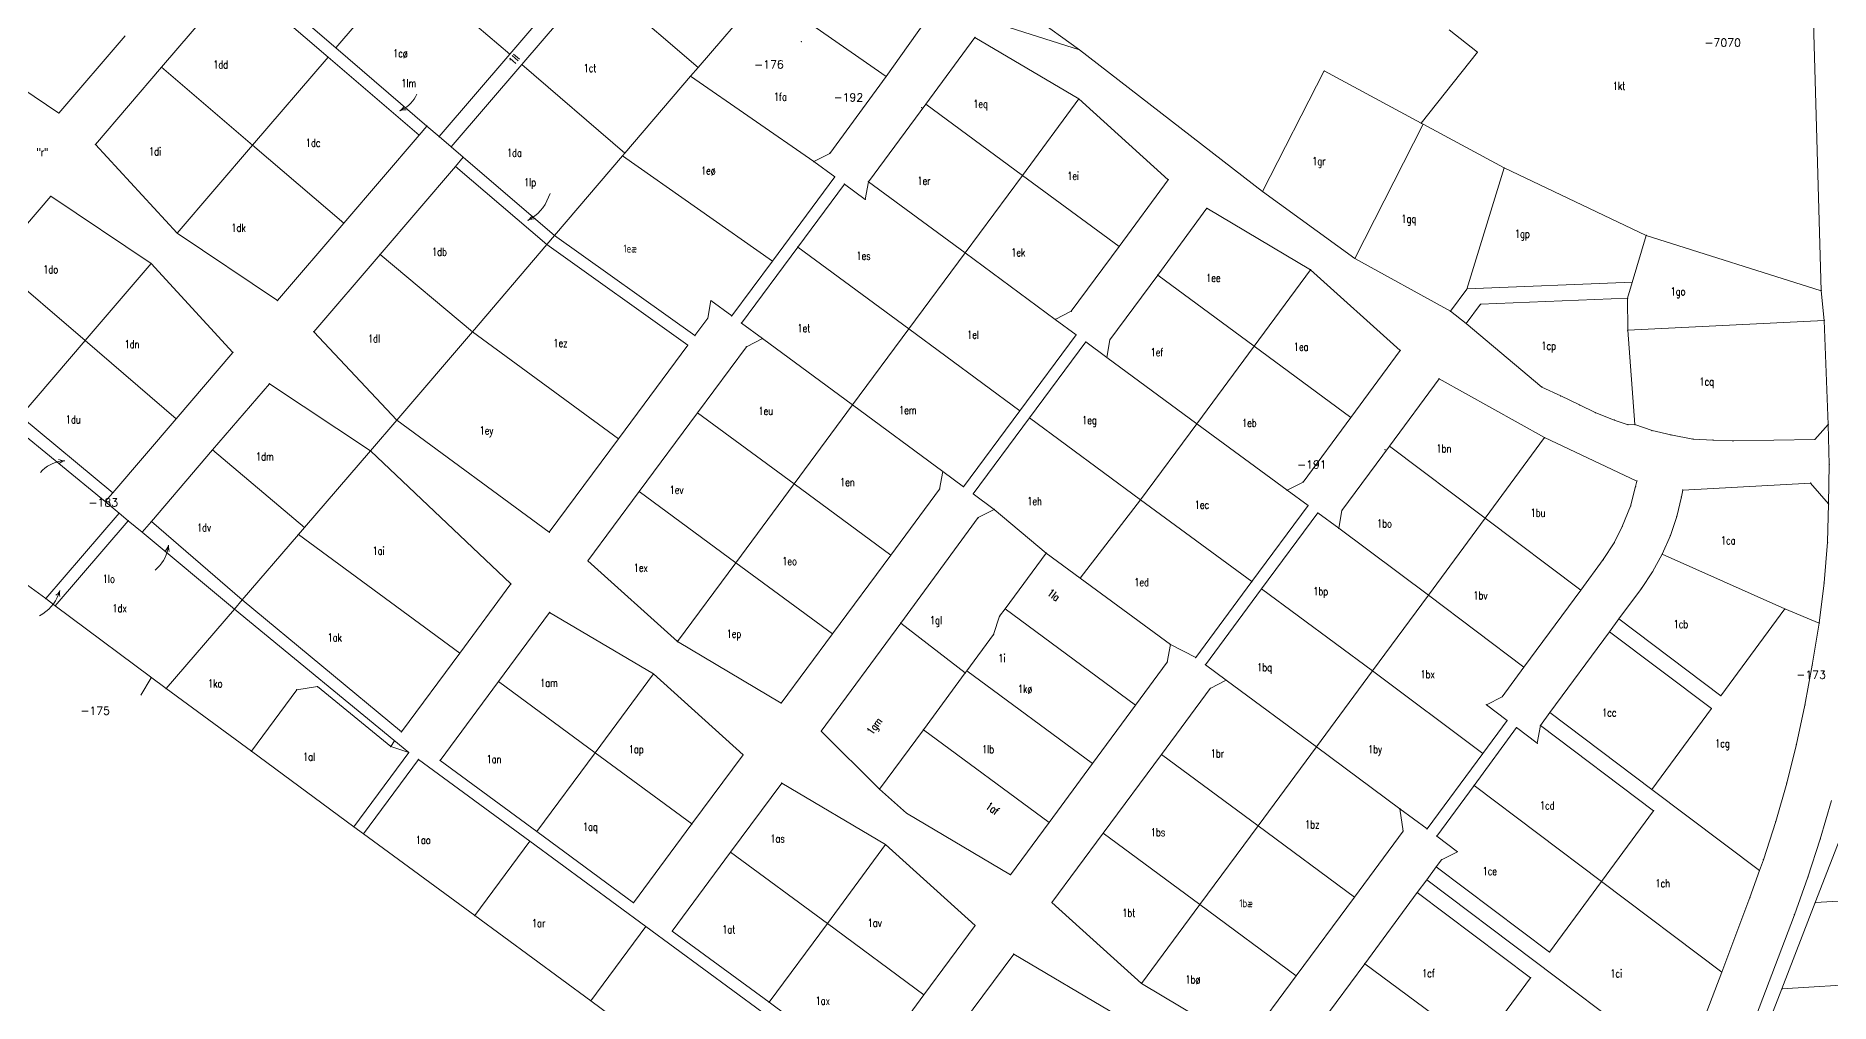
# Model space of a CAD drawing. Header units: millimetres. Extents: x 672113 to 680957, y 6130092 to 6137781.
# Drawn here: x 674445.5 to 674894.1, y 6130803.6 to 6131045.3 of the extents above; entities that cross this region are included whole.
import ezdxf

# ---------------------------------------------------------------- set-up
doc = ezdxf.new("R2010")
doc.units = ezdxf.units.MM
doc.header["$LTSCALE"] = 0.5
for name, color, linetype, lineweight, plot in [('FIKS_PILE', 9, 'Continuous', 5, False), ('FIKS_TEKST', 6, 'Continuous', 5, False), ('FIKSPUNKT', 1, 'Continuous', 5, False)]:
    doc.layers.add(name, color=color, linetype=linetype, lineweight=lineweight, plot=plot)
doc.layers.add('MATRNR', color=12, linetype='Continuous')
for name, color, linetype, lineweight in [('OPTAGETVEJ', 1, 'Continuous', 5), ('PILE', 1, 'Continuous', 5), ('skel', 142, 'Continuous', 5), ('SKELKREDS', 1, 'Continuous', 5), ('SKELPKT', 1, 'Continuous', 5)]:
    doc.layers.add(name, color=color, linetype=linetype, lineweight=lineweight)
doc.styles.get("Standard").update_dxf_attribs({"font": 'romans.shx', "width": 0.75})

# ---------------------------------------------------------------- blocks, each defined once
blk = doc.blocks.new('270552_270552.DWG_FMEBLOCK12')
at = {"layer": 'PILE', "color": 7}
for points in [[(-3.05, -1.6), (-2.49, -1.02), (-1.9, -0.53), (-1.27, -0.08), (-0.63, 0.3), (0.05, 0.63), (0.76, 0.89), (1.5, 1.09), (2.26, 1.24), (3.05, 1.32)], [(3.05, 1.32), (2.57, 1.32), (2.03, 1.42), (1.5, 1.6), (2.03, 1.42), (2.57, 1.32), (3.05, 1.32), (2.59, 1.19), (2.11, 0.94), (1.65, 0.63), (2.11, 0.94), (2.59, 1.19), (3.05, 1.32)]]:
    blk.add_lwpolyline(points, dxfattribs=at)
blk = doc.blocks.new('270552_270552.DWG_FMEBLOCK14')
at = {"layer": 'PILE', "color": 7}
for points in [[(2.13, 2.04), (1.83, 1.41), (1.47, 0.85), (1.07, 0.29), (0.63, -0.19), (0.18, -0.65), (-0.33, -1.05), (-0.89, -1.44), (-1.5, -1.77), (-2.13, -2.05)], [(-2.13, -2.05), (-1.65, -1.89), (-1.12, -1.82), (-0.56, -1.82), (-1.12, -1.82), (-1.65, -1.89), (-2.13, -2.05), (-1.7, -1.77), (-1.35, -1.38), (-0.99, -0.93), (-1.35, -1.38), (-1.7, -1.77), (-2.13, -2.05)]]:
    blk.add_lwpolyline(points, dxfattribs=at)
blk = doc.blocks.new('270552_270552.DWG_FMEBLOCK15')
at = {"layer": 'PILE', "color": 7}
for points in [[(2.76, 3.39), (2.4, 2.42), (1.99, 1.51), (1.51, 0.65), (0.98, -0.17), (0.37, -0.9), (-0.32, -1.61), (-1.05, -2.25), (-1.87, -2.83), (-2.76, -3.39)], [(-2.76, -3.39), (-2.3, -3.16), (-1.79, -3.04), (-1.21, -2.96), (-1.79, -3.04), (-2.3, -3.16), (-2.76, -3.39), (-2.37, -3.06), (-2.04, -2.63), (-1.77, -2.15), (-2.04, -2.63), (-2.37, -3.06), (-2.76, -3.39)]]:
    blk.add_lwpolyline(points, dxfattribs=at)
blk = doc.blocks.new('270552_270552.DWG_FMEBLOCK18')
at = {"layer": 'PILE', "color": 7}
for points in [[(-2.55, -3.17), (-1.74, -2.67), (-0.98, -2.11), (-0.27, -1.5), (0.34, -0.86), (0.93, -0.15), (1.44, 0.61), (1.87, 1.42), (2.25, 2.29), (2.55, 3.17)], [(2.55, 3.17), (2.32, 2.77), (1.97, 2.36), (1.54, 1.98), (1.97, 2.36), (2.32, 2.77), (2.55, 3.17), (2.43, 2.72), (2.43, 2.18), (2.48, 1.62), (2.43, 2.18), (2.43, 2.72), (2.55, 3.17)]]:
    blk.add_lwpolyline(points, dxfattribs=at)
blk = doc.blocks.new('270552_270552.DWG_FMEBLOCK19')
at = {"layer": 'PILE', "color": 7}
for points in [[(-1.78, -3.09), (-1.17, -2.53), (-0.61, -1.94), (-0.1, -1.31), (0.33, -0.67), (0.71, 0.01), (1.02, 0.72), (1.27, 1.49), (1.47, 2.27), (1.6, 3.09)], [(1.6, 3.09), (1.42, 2.63), (1.14, 2.17), (0.81, 1.72), (1.14, 2.17), (1.42, 2.63), (1.6, 3.09), (1.55, 2.6), (1.62, 2.07), (1.78, 1.54), (1.62, 2.07), (1.55, 2.6), (1.6, 3.09)]]:
    blk.add_lwpolyline(points, dxfattribs=at)
blk = doc.blocks.new('270552_270552.DWG_FMEBLOCK43')
at = {"layer": 'FIKS_PILE', "color": 6}
blk.add_line((-1.28, -2.16), (1.28, 2.16), dxfattribs=at)

msp = doc.modelspace()

# ---------------------------------------------------------------- linework, layer by layer
at = {"layer": 'FIKSPUNKT', "color": 6}
for p in [(674636.85, 6131043.93), (674666.93, 6131027.42), (674782.8, 6130941.94), (674468.63, 6130924.16), (674474.36, 6130884.93)]:
    msp.add_point(p, dxfattribs=at)
at = {"layer": 'OPTAGETVEJ', "color": 8}
for p, q in [((674844.65, 6130983.83), (674803.28, 6130982.16)), ((674534.22, 6130867.72), (674535.21, 6130869.18))]:
    msp.add_line(p, q, dxfattribs=at)
at = {"layer": 'skel', "color": 40}
for p, q in [((674495.83, 6131059.58), (674476.96, 6131037.56)), ((674518.58, 6131040.06), (674495.83, 6131059.58)), ((674497.78, 6131061.86), (674520.53, 6131042.34)), ((674538.09, 6131062.84), (674520.53, 6131042.34)), ((674563.98, 6131040.76), (674538.09, 6131062.84)), ((674563.98, 6131040.76), (674582.33, 6131062.17)), ((674567.01, 6131038.16), (674585.36, 6131059.57)), ((674588.35, 6131056.99), (674611.1, 6131037.47)), ((674627.47, 6131056.56), (674611.1, 6131037.47)), ((674627.47, 6131056.56), (674658.06, 6131035.16)), ((674706.39, 6131041.9), (674666.29, 6131054.7)), ((674658.06, 6131035.16), (674669.52, 6131051.27)), ((674694.86, 6131050.19), (674706.39, 6131041.9)), ((674891.86, 6130981.66), (674889.88, 6131051.69)), ((674798.86, 6131046.84), (674805.92, 6131041.25)), ((674426.21, 6131042.88), (674451.29, 6131026.05)), ((674467.86, 6131045.37), (674451.29, 6131026.05)), ((674543.28, 6131022.81), (674520.53, 6131042.34)), ((674680.3, 6131044.96), (674668.01, 6131028.25)), ((674706.24, 6131029.58), (674680.3, 6131044.96)), ((674706.39, 6131041.9), (674752.18, 6131006.49)), ((674805.92, 6131041.25), (674791.87, 6131023.53)), ((674476.96, 6131037.56), (674460.4, 6131018.24)), ((674476.96, 6131037.56), (674499.71, 6131018.04)), ((674518.58, 6131040.06), (674499.71, 6131018.04)), ((674541.33, 6131020.54), (674518.58, 6131040.06)), ((674546.34, 6131020.19), (674563.98, 6131040.76)), ((674549.38, 6131017.59), (674567.01, 6131038.16)), ((674592.76, 6131016.06), (674567.01, 6131038.16)), ((674611.1, 6131037.47), (674609.2, 6131035.25)), ((674609.2, 6131035.25), (674592.76, 6131016.06)), ((674609.2, 6131035.25), (674639.97, 6131013.92)), ((674658.06, 6131035.16), (674643.98, 6131015.97)), ((674767.6, 6131036.6), (674752.18, 6131006.49)), ((674791.87, 6131023.53), (674767.6, 6131036.6)), ((674668.01, 6131028.25), (674653.66, 6131008.87)), ((674692.16, 6131010.46), (674668.01, 6131028.25)), ((674692.16, 6131010.46), (674706.24, 6131029.58)), ((674728.63, 6131009.4), (674706.24, 6131029.58)), ((674792.31, 6131023.28), (674775.26, 6130989.74)), ((674792.31, 6131023.28), (674791.87, 6131023.53)), ((674812.61, 6131012.33), (674792.31, 6131023.28)), ((674541.33, 6131020.54), (674522.47, 6130998.52)), ((674543.28, 6131022.81), (674541.33, 6131020.54)), ((674546.34, 6131020.19), (674543.28, 6131022.81)), ((674549.38, 6131017.59), (674546.34, 6131020.19)), ((674480.85, 6130996.02), (674460.4, 6131018.24)), ((674499.71, 6131018.04), (674480.85, 6130996.02)), ((674499.71, 6131018.04), (674522.47, 6130998.52)), ((674552.38, 6131015.01), (674549.38, 6131017.59)), ((674552.38, 6131015.01), (674550.43, 6131012.73)), ((674575.19, 6130995.49), (674552.38, 6131015.01)), ((674592.2, 6131015.4), (674575.19, 6130995.49)), ((674592.76, 6131016.06), (674592.2, 6131015.4)), ((674592.2, 6131015.4), (674629.64, 6130989.03)), ((674643.98, 6131015.97), (674639.97, 6131013.92)), ((674550.43, 6131012.73), (674531.56, 6130990.71)), ((674550.43, 6131012.73), (674573.26, 6130993.23)), ((674645.23, 6131010.09), (674629.64, 6130989.03)), ((674639.97, 6131013.92), (674645.23, 6131010.09)), ((674692.16, 6131010.46), (674677.81, 6130991.08)), ((674716.31, 6130992.67), (674692.16, 6131010.46)), ((674812.61, 6131012.33), (674803.24, 6130982.02)), ((674848.12, 6130995.47), (674812.61, 6131012.33)), ((674449.27, 6131005.26), (674435.07, 6130988.71)), ((674449.27, 6131005.26), (674474.34, 6130988.42)), ((674647.65, 6131008.31), (674635.98, 6130992.55)), ((674647.65, 6131008.31), (674652.88, 6131004.46)), ((674653.66, 6131008.87), (674652.88, 6131004.46)), ((674677.81, 6130991.08), (674653.66, 6131008.87)), ((674716.31, 6130992.67), (674728.63, 6131009.4)), ((674775.26, 6130989.74), (674752.18, 6131006.49)), ((674738.29, 6131002.28), (674725.97, 6130985.55)), ((674764.2, 6130986.88), (674738.29, 6131002.28)), ((674522.47, 6130998.52), (674505.91, 6130979.19)), ((674505.91, 6130979.19), (674480.85, 6130996.02)), ((674573.26, 6130993.23), (674554.67, 6130971.39)), ((674575.19, 6130995.49), (674573.26, 6130993.23)), ((674573.26, 6130993.23), (674608.49, 6130968.02)), ((674610.28, 6130970.45), (674575.19, 6130995.49)), ((674635.98, 6130992.55), (674621.92, 6130973.56)), ((674635.98, 6130992.55), (674663.75, 6130972.09)), ((674704.36, 6130976.52), (674716.31, 6130992.67)), ((674843.44, 6130979.77), (674848.12, 6130995.47)), ((674891.86, 6130981.66), (674848.12, 6130995.47)), ((674457.85, 6130969.18), (674435.07, 6130988.71)), ((674474.34, 6130988.42), (674457.85, 6130969.18)), ((674474.34, 6130988.42), (674494.79, 6130966.21)), ((674531.56, 6130990.71), (674515.01, 6130971.38)), ((674531.56, 6130990.71), (674554.67, 6130971.39)), ((674629.64, 6130989.03), (674619.5, 6130975.34)), ((674677.81, 6130991.08), (674663.75, 6130972.09)), ((674700.35, 6130974.48), (674677.81, 6130991.08)), ((674775.26, 6130989.74), (674799.17, 6130976.51)), ((674725.97, 6130985.55), (674714.02, 6130969.41)), ((674750.12, 6130967.76), (674725.97, 6130985.55)), ((674764.2, 6130986.88), (674750.12, 6130967.76)), ((674786.61, 6130966.75), (674764.2, 6130986.88)), ((674614.27, 6130979.19), (674613.49, 6130974.77)), ((674619.5, 6130975.34), (674614.27, 6130979.19)), ((674799.17, 6130976.51), (674803.24, 6130982.02)), ((674806.7, 6130978.29), (674843.44, 6130979.77)), ((674843.47, 6130971.79), (674843.44, 6130979.77)), ((674891.86, 6130981.66), (674892.61, 6130974.19)), ((674613.49, 6130974.77), (674610.28, 6130970.45)), ((674700.35, 6130974.48), (674704.36, 6130976.52)), ((674705.58, 6130970.62), (674700.35, 6130974.48)), ((674799.17, 6130976.51), (674803.11, 6130973.42)), ((674803.11, 6130973.42), (674806.7, 6130978.29)), ((674892.61, 6130974.19), (674843.47, 6130971.79)), ((674892.61, 6130974.19), (674893.62, 6130948.23)), ((674515.01, 6130971.38), (674535.74, 6130949.33)), ((674554.67, 6130971.39), (674535.74, 6130949.33)), ((674554.67, 6130971.39), (674591.19, 6130944.66)), ((674627.15, 6130969.7), (674621.92, 6130973.56)), ((674623.15, 6130967.66), (674627.15, 6130969.7)), ((674649.69, 6130953.1), (674627.15, 6130969.7)), ((674649.69, 6130953.1), (674663.75, 6130972.09)), ((674663.75, 6130972.09), (674691.52, 6130951.63)), ((674691.52, 6130951.63), (674705.58, 6130970.62)), ((674714.02, 6130969.41), (674713.23, 6130964.99)), ((674803.11, 6130973.42), (674822.04, 6130957.58)), ((674845.27, 6130948.2), (674843.47, 6130971.79)), ((674457.85, 6130969.18), (674441.64, 6130950.27)), ((674480.61, 6130949.65), (674457.85, 6130969.18)), ((674494.79, 6130966.21), (674480.61, 6130949.65)), ((674608.49, 6130968.02), (674591.19, 6130944.66)), ((674610.94, 6130951.17), (674623.15, 6130967.66)), ((674708, 6130968.84), (674693.94, 6130949.85)), ((674713.23, 6130964.99), (674708, 6130968.84)), ((674735.77, 6130948.38), (674713.23, 6130964.99)), ((674750.12, 6130967.76), (674735.77, 6130948.38)), ((674750.12, 6130967.76), (674774.27, 6130949.97)), ((674786.61, 6130966.75), (674774.27, 6130949.97)), ((674503.89, 6130958.4), (674489.71, 6130941.84)), ((674529.21, 6130941.66), (674503.89, 6130958.4)), ((674783.95, 6130942.83), (674796.32, 6130959.64)), ((674796.32, 6130959.64), (674822.7, 6130944.95)), ((674822.04, 6130957.58), (674826.73, 6130955.36)), ((674635.09, 6130933.38), (674649.69, 6130953.1)), ((674649.69, 6130953.1), (674672.23, 6130936.49)), ((674677.46, 6130932.64), (674691.52, 6130951.63)), ((674826.73, 6130955.36), (674831.46, 6130953.11)), ((674831.46, 6130953.11), (674835.37, 6130951.2)), ((674439.68, 6130948), (674462.85, 6130928.93)), ((674464.77, 6130931.16), (674441.64, 6130950.27)), ((674464.77, 6130931.16), (674480.61, 6130949.65)), ((674529.21, 6130941.66), (674535.74, 6130949.33)), ((674573.88, 6130921.27), (674535.74, 6130949.33)), ((674596.34, 6130931.45), (674610.94, 6130951.17)), ((674610.94, 6130951.17), (674635.09, 6130933.38)), ((674693.94, 6130949.85), (674679.88, 6130930.86)), ((674721.71, 6130929.39), (674693.94, 6130949.85)), ((674735.77, 6130948.38), (674721.71, 6130929.39)), ((674735.77, 6130948.38), (674758.32, 6130931.78)), ((674774.27, 6130949.97), (674762.32, 6130933.83)), ((674835.37, 6130951.2), (674840.13, 6130949.3)), ((674840.13, 6130949.3), (674843.58, 6130948.17)), ((674843.58, 6130948.17), (674845.27, 6130948.2)), ((674845.27, 6130948.2), (674849.59, 6130946.69)), ((674890.28, 6130944.47), (674893.62, 6130948.23)), ((674893.62, 6130948.23), (674893.85, 6130938.24)), ((674591.19, 6130944.66), (674573.88, 6130921.27)), ((674772.01, 6130926.68), (674783.95, 6130942.83)), ((674807.84, 6130924.83), (674783.95, 6130942.83)), ((674822.7, 6130944.95), (674807.84, 6130924.83)), ((674845.78, 6130934.05), (674822.7, 6130944.95)), ((674849.59, 6130946.69), (674854.3, 6130945.6)), ((674854.3, 6130945.6), (674859.8, 6130944.55)), ((674859.8, 6130944.55), (674864.81, 6130944.33)), ((674864.81, 6130944.33), (674869.79, 6130944.13)), ((674869.79, 6130944.13), (674890.28, 6130944.47)), ((674489.71, 6130941.84), (674474.42, 6130923.98)), ((674512.66, 6130922.48), (674489.71, 6130941.84)), ((674529.21, 6130941.66), (674512.66, 6130922.48)), ((674529.21, 6130941.66), (674564.29, 6130908.36)), ((674893.85, 6130938.24), (674893.68, 6130928.38)), ((674671.45, 6130932.07), (674672.23, 6130936.49)), ((674672.23, 6130936.49), (674677.46, 6130932.64)), ((674762.32, 6130933.83), (674758.32, 6130931.78)), ((674845.45, 6130932.7), (674845.78, 6130934.05)), ((674889.21, 6130933.57), (674857.23, 6130931.83)), ((674893.68, 6130928.38), (674889.21, 6130933.57)), ((674462.85, 6130928.93), (674464.77, 6130931.16)), ((674583.54, 6130914.16), (674596.34, 6130931.45)), ((674620.49, 6130913.66), (674596.34, 6130931.45)), ((674620.49, 6130913.66), (674635.09, 6130933.38)), ((674635.09, 6130933.38), (674659.24, 6130915.59)), ((674659.24, 6130915.59), (674671.45, 6130932.07)), ((674679.88, 6130930.86), (674685.11, 6130927)), ((674721.71, 6130929.39), (674706.62, 6130909.82)), ((674721.71, 6130929.39), (674749.52, 6130908.94)), ((674758.32, 6130931.78), (674763.56, 6130927.93)), ((674844.19, 6130927.82), (674845.45, 6130932.7)), ((674856.92, 6130930.13), (674855.75, 6130925.22)), ((674857.23, 6130931.83), (674856.92, 6130930.13)), ((674447.97, 6130904.68), (674420.07, 6130925.14)), ((674466.32, 6130926.07), (674447.97, 6130904.68)), ((674462.85, 6130928.93), (674466.32, 6130926.07)), ((674468.63, 6130924.16), (674466.32, 6130926.07)), ((674661.73, 6130898.58), (674681.11, 6130924.96)), ((674685.11, 6130927), (674681.11, 6130924.96)), ((674698.13, 6130916.08), (674685.11, 6130927)), ((674763.56, 6130927.93), (674749.52, 6130908.94)), ((674751.95, 6130907.14), (674766, 6130926.12)), ((674766, 6130926.12), (674771.22, 6130922.26)), ((674772.01, 6130926.68), (674771.22, 6130922.26)), ((674807.84, 6130924.83), (674793.65, 6130905.56)), ((674831.74, 6130906.83), (674807.84, 6130924.83)), ((674842.11, 6130922.72), (674844.19, 6130927.82)), ((674855.75, 6130925.22), (674854.14, 6130920.43)), ((674893.45, 6130918.78), (674893.68, 6130928.38)), ((674468.63, 6130924.16), (674450.37, 6130902.89)), ((674472.1, 6130921.29), (674468.63, 6130924.16)), ((674474.42, 6130923.98), (674472.1, 6130921.29)), ((674495.15, 6130902.08), (674472.1, 6130921.29)), ((674474.42, 6130923.98), (674497.1, 6130904.39)), ((674511.16, 6130920.75), (674497.1, 6130904.39)), ((674512.66, 6130922.48), (674511.16, 6130920.75)), ((674511.16, 6130920.75), (674551.49, 6130891.07)), ((674793.65, 6130905.56), (674771.22, 6130922.26)), ((674840.11, 6130918.64), (674842.11, 6130922.72)), ((674854.14, 6130920.43), (674852.11, 6130915.81)), ((674659.24, 6130915.59), (674644.67, 6130895.88)), ((674698.13, 6130916.08), (674687.81, 6130902.12)), ((674706.62, 6130909.82), (674698.13, 6130916.08)), ((674837.36, 6130914.46), (674840.11, 6130918.64)), ((674852.11, 6130915.81), (674849.68, 6130911.4)), ((674882.78, 6130902.11), (674852.11, 6130915.81)), ((674892.56, 6130908.62), (674893.45, 6130918.78)), ((674605.91, 6130893.95), (674583.54, 6130914.16)), ((674605.91, 6130893.95), (674620.49, 6130913.66)), ((674620.49, 6130913.66), (674644.67, 6130895.88)), ((674831.74, 6130906.83), (674837.36, 6130914.46)), ((674849.68, 6130911.4), (674846.92, 6130907.26)), ((674564.29, 6130908.36), (674551.49, 6130891.07)), ((674729.16, 6130893.21), (674706.62, 6130909.82)), ((674749.52, 6130908.94), (674735.47, 6130889.96)), ((674737.9, 6130888.15), (674751.95, 6130907.14)), ((674779.68, 6130886.63), (674751.95, 6130907.14)), ((674817.54, 6130887.56), (674831.74, 6130906.83)), ((674846.92, 6130907.26), (674841.3, 6130899.63)), ((674891.38, 6130898.57), (674892.56, 6130908.62)), ((674450.37, 6130902.89), (674447.97, 6130904.68)), ((674478.06, 6130882.21), (674450.37, 6130902.89)), ((674495.15, 6130902.08), (674478.06, 6130882.21)), ((674495.15, 6130902.08), (674497.1, 6130904.39)), ((674538.75, 6130866.27), (674495.15, 6130902.08)), ((674536.92, 6130871.36), (674497.1, 6130904.39)), ((674687.81, 6130902.12), (674686.43, 6130900.27)), ((674720.43, 6130878.07), (674687.81, 6130902.12)), ((674793.65, 6130905.56), (674779.68, 6130886.63)), ((674793.65, 6130905.56), (674817.54, 6130887.56)), ((674882.78, 6130902.11), (674866.79, 6130880.43)), ((674891.38, 6130898.57), (674882.78, 6130902.11)), ((674573.95, 6130901.24), (674561.17, 6130883.95)), ((674599.92, 6130885.88), (674573.95, 6130901.24)), ((674641.87, 6130871.54), (674661.73, 6130898.58)), ((674661.73, 6130898.58), (674677.88, 6130886.12)), ((674686.43, 6130900.27), (674684.93, 6130895.71)), ((674841.3, 6130899.63), (674838.93, 6130896.42)), ((674866.79, 6130880.43), (674841.3, 6130899.63)), ((674891.38, 6130898.57), (674889.61, 6130888.08)), ((674631.88, 6130878.59), (674605.91, 6130893.95)), ((674644.67, 6130895.88), (674631.88, 6130878.59)), ((674684.93, 6130895.71), (674678.27, 6130886.64)), ((674728.37, 6130888.84), (674729.16, 6130893.21)), ((674735.47, 6130889.96), (674729.16, 6130893.21)), ((674838.93, 6130896.42), (674824.03, 6130876.19)), ((674838.93, 6130896.42), (674864.42, 6130877.22)), ((674551.49, 6130891.07), (674536.92, 6130871.36)), ((674720.43, 6130878.07), (674728.37, 6130888.84)), ((674585.35, 6130866.17), (674599.92, 6130885.88)), ((674622.31, 6130865.68), (674599.92, 6130885.88)), ((674677.88, 6130886.12), (674667.41, 6130871.92)), ((674678.27, 6130886.64), (674677.88, 6130886.12)), ((674709.68, 6130863.48), (674678.27, 6130886.64)), ((674743.12, 6130884.29), (674737.9, 6130888.15)), ((674739.13, 6130882.24), (674743.12, 6130884.29)), ((674765.64, 6130867.65), (674743.12, 6130884.29)), ((674779.68, 6130886.63), (674765.64, 6130867.65)), ((674807.23, 6130865.99), (674779.68, 6130886.63)), ((674812.1, 6130880.17), (674817.54, 6130887.56)), ((674889.61, 6130888.08), (674887.78, 6130878.07)), ((674499.39, 6130866.53), (674478.06, 6130882.21)), ((674499.39, 6130866.53), (674510.72, 6130881.92)), ((674510.72, 6130881.92), (674515.9, 6130882.69)), ((674515.9, 6130882.69), (674534.22, 6130867.72)), ((674546.59, 6130864.24), (674561.17, 6130883.95)), ((674561.17, 6130883.95), (674585.35, 6130866.17)), ((674726.93, 6130865.76), (674739.13, 6130882.24)), ((674808.14, 6130878.16), (674812.1, 6130880.17)), ((674709.68, 6130863.48), (674720.43, 6130878.07)), ((674813.32, 6130874.26), (674808.14, 6130878.16)), ((674824.03, 6130876.19), (674821.66, 6130872.97)), ((674824.03, 6130876.19), (674849.51, 6130856.98)), ((674849.51, 6130856.98), (674864.42, 6130877.22)), ((674887.78, 6130878.07), (674885.67, 6130868.28)), ((674656.46, 6130857.05), (674641.87, 6130871.54)), ((674656.46, 6130857.05), (674667.41, 6130871.92)), ((674667.41, 6130871.92), (674698.82, 6130848.76)), ((674815.71, 6130872.46), (674805.06, 6130858.01)), ((674807.23, 6130865.99), (674813.32, 6130874.26)), ((674820.88, 6130868.56), (674815.71, 6130872.46)), ((674821.66, 6130872.97), (674820.88, 6130868.56)), ((674821.66, 6130872.97), (674849.94, 6130851.67)), ((674525.01, 6130847.69), (674499.39, 6130866.53)), ((674538.75, 6130866.27), (674525.01, 6130847.69)), ((674534.22, 6130867.72), (674538.75, 6130866.27)), ((674585.35, 6130866.17), (674570.77, 6130846.47)), ((674585.35, 6130866.17), (674609.53, 6130848.39)), ((674765.64, 6130867.65), (674751.06, 6130847.94)), ((674765.64, 6130867.65), (674786.51, 6130852.19)), ((674885.67, 6130868.28), (674883.23, 6130858.57)), ((674527.43, 6130845.91), (674541.17, 6130864.49)), ((674541.17, 6130864.49), (674568.98, 6130844.04)), ((674546.59, 6130864.24), (674570.77, 6130846.47)), ((674609.53, 6130848.39), (674622.31, 6130865.68)), ((674709.68, 6130863.48), (674698.82, 6130848.76)), ((674712.35, 6130846.05), (674726.93, 6130865.76)), ((674751.06, 6130847.94), (674726.93, 6130865.76)), ((674793.33, 6130847.13), (674807.23, 6130865.99)), ((674631.99, 6130858.57), (674619.21, 6130841.28)), ((674657.96, 6130843.21), (674631.99, 6130858.57)), ((674805.06, 6130858.01), (674795.72, 6130845.33)), ((674805.06, 6130858.01), (674836.92, 6130834.01)), ((674883.23, 6130858.57), (674880.47, 6130848.95)), ((674890.37, 6130828.73), (674901.92, 6130858.45)), ((674663.15, 6130851.08), (674656.46, 6130857.05)), ((674849.51, 6130856.98), (674876.39, 6130836.73)), ((674894.41, 6130854.19), (674891.63, 6130844.59)), ((674609.53, 6130848.39), (674594.96, 6130828.68)), ((674689.17, 6130835.68), (674663.15, 6130851.08)), ((674698.82, 6130848.76), (674689.17, 6130835.68)), ((674787.34, 6130846.58), (674786.51, 6130852.19)), ((674786.51, 6130852.19), (674793.33, 6130847.13)), ((674849.94, 6130851.67), (674836.92, 6130834.01)), ((674880.47, 6130848.95), (674877.4, 6130839.44)), ((674525.01, 6130847.69), (674527.43, 6130845.91)), ((674555.24, 6130825.46), (674527.43, 6130845.91)), ((674555.24, 6130825.46), (674568.98, 6130844.04)), ((674568.98, 6130844.04), (674598, 6130822.7)), ((674570.77, 6130846.47), (674594.96, 6130828.68)), ((674699.55, 6130828.76), (674712.35, 6130846.05)), ((674736.47, 6130828.23), (674712.35, 6130846.05)), ((674751.06, 6130847.94), (674736.47, 6130828.23)), ((674751.06, 6130847.94), (674775.15, 6130830.1)), ((674775.15, 6130830.1), (674787.34, 6130846.58)), ((674795.72, 6130845.33), (674800.89, 6130841.43)), ((674891.63, 6130844.59), (674888.54, 6130835.08)), ((674604.63, 6130821.57), (674619.21, 6130841.28)), ((674619.21, 6130841.28), (674643.39, 6130823.5)), ((674643.39, 6130823.5), (674657.96, 6130843.21)), ((674680.32, 6130822.99), (674657.96, 6130843.21)), ((674796.94, 6130839.42), (674795.63, 6130837.65)), ((674800.89, 6130841.43), (674796.94, 6130839.42)), ((674877.4, 6130839.44), (674876.39, 6130836.73)), ((674793.27, 6130834.44), (674795.63, 6130837.65)), ((674823.91, 6130816.35), (674795.63, 6130837.65)), ((674874.01, 6130829.96), (674876.39, 6130836.73)), ((674888.54, 6130835.08), (674885.14, 6130825.67)), ((674790.88, 6130831.21), (674777.74, 6130813.44)), ((674793.27, 6130834.44), (674790.88, 6130831.21)), ((674790.88, 6130831.21), (674819.18, 6130809.93)), ((674857.39, 6130786.14), (674793.27, 6130834.44)), ((674836.92, 6130834.01), (674823.91, 6130816.35)), ((674836.92, 6130834.01), (674866.99, 6130811.36)), ((674890.37, 6130828.73), (674929.95, 6130831.09)), ((674699.55, 6130828.76), (674721.89, 6130808.51)), ((674736.47, 6130828.23), (674721.89, 6130808.51)), ((674760.58, 6130810.4), (674736.47, 6130828.23)), ((674760.58, 6130810.4), (674775.15, 6130830.1)), ((674866.99, 6130811.36), (674874.01, 6130829.96)), ((674882.01, 6130807.15), (674890.37, 6130828.73)), ((674584.26, 6130804.12), (674555.24, 6130825.46)), ((674598, 6130822.7), (674584.26, 6130804.12)), ((674598, 6130822.7), (674627.02, 6130801.37)), ((674604.63, 6130821.57), (674628.81, 6130803.79)), ((674643.39, 6130823.5), (674628.81, 6130803.79)), ((674643.39, 6130823.5), (674667.54, 6130805.69)), ((674667.54, 6130805.69), (674680.32, 6130822.99)), ((674885.14, 6130825.67), (674844.8, 6130719.34)), ((674689.98, 6130815.85), (674677.19, 6130798.56)), ((674715.9, 6130800.46), (674689.98, 6130815.85)), ((674777.74, 6130813.44), (674757.43, 6130785.97)), ((674777.74, 6130813.44), (674797.01, 6130799.16)), ((674721.89, 6130808.51), (674747.8, 6130793.11)), ((674747.8, 6130793.11), (674760.58, 6130810.4)), ((674819.18, 6130809.93), (674806.17, 6130792.26)), ((674857.39, 6130786.14), (674866.99, 6130811.36)), ((674931.32, 6130810.14), (674882.01, 6130807.15)), ((674584.26, 6130804.12), (674599.51, 6130792.91)), ((674628.81, 6130803.79), (674652.96, 6130785.98)), ((674667.54, 6130805.69), (674652.96, 6130785.98)), ((674874.08, 6130786.69), (674882.01, 6130807.15))]:
    msp.add_line(p, q, dxfattribs=at)
at = {"layer": 'SKELKREDS', "color": 250, "true_color": 0x333333}
for p in [(674520.53, 6131042.34), (674680.3, 6131044.96), (674706.39, 6131041.9), (674805.92, 6131041.25), (674476.96, 6131037.56), (674518.58, 6131040.06), (674563.98, 6131040.76), (674567.01, 6131038.16), (674611.1, 6131037.47), (674609.2, 6131035.25), (674658.06, 6131035.16), (674767.6, 6131036.6), (674668.01, 6131028.25), (674706.24, 6131029.58), (674451.29, 6131026.05), (674791.87, 6131023.53), (674792.31, 6131023.28), (674541.33, 6131020.54), (674543.28, 6131022.81), (674546.34, 6131020.19), (674460.4, 6131018.24), (674499.71, 6131018.04), (674549.38, 6131017.59), (674552.38, 6131015.01), (674592.2, 6131015.4), (674592.76, 6131016.06), (674643.98, 6131015.97), (674550.43, 6131012.73), (674639.97, 6131013.92), (674645.23, 6131010.09), (674692.16, 6131010.46), (674812.61, 6131012.33), (674449.27, 6131005.26), (674647.65, 6131008.31), (674653.66, 6131008.87), (674728.63, 6131009.4), (674752.18, 6131006.49), (674652.88, 6131004.46), (674738.29, 6131002.28), (674522.47, 6130998.52), (674480.85, 6130996.02), (674573.26, 6130993.23), (674575.19, 6130995.49), (674635.98, 6130992.55), (674716.31, 6130992.67), (674848.12, 6130995.47), (674474.34, 6130988.42), (674531.56, 6130990.71), (674629.64, 6130989.03), (674677.81, 6130991.08), (674775.26, 6130989.74), (674725.97, 6130985.55), (674764.2, 6130986.88), (674505.91, 6130979.19), (674614.27, 6130979.19), (674803.24, 6130982.02), (674843.44, 6130979.77), (674891.86, 6130981.66), (674613.49, 6130974.77), (674619.5, 6130975.34), (674700.35, 6130974.48), (674704.36, 6130976.52), (674799.17, 6130976.51), (674806.7, 6130978.29), (674892.61, 6130974.19), (674515.01, 6130971.38), (674554.67, 6130971.39), (674610.28, 6130970.45), (674621.92, 6130973.56), (674627.15, 6130969.7), (674663.75, 6130972.09), (674705.58, 6130970.62), (674714.02, 6130969.41), (674803.11, 6130973.42), (674843.47, 6130971.79), (674457.85, 6130969.18), (674494.79, 6130966.21), (674608.49, 6130968.02), (674623.15, 6130967.66), (674708, 6130968.84), (674713.23, 6130964.99), (674750.12, 6130967.76), (674786.61, 6130966.75), (674503.89, 6130958.4), (674796.32, 6130959.64), (674649.69, 6130953.1), (674691.52, 6130951.63), (674480.61, 6130949.65), (674535.74, 6130949.33), (674610.94, 6130951.17), (674693.94, 6130949.85), (674735.77, 6130948.38), (674774.27, 6130949.97), (674893.62, 6130948.23), (674591.19, 6130944.66), (674783.95, 6130942.83), (674822.7, 6130944.95), (674489.71, 6130941.84), (674529.21, 6130941.66), (674893.85, 6130938.24), (674672.23, 6130936.49), (674762.32, 6130933.83), (674845.78, 6130934.05), (674889.21, 6130933.57), (674464.77, 6130931.16), (674596.34, 6130931.45), (674635.09, 6130933.38), (674671.45, 6130932.07), (674677.46, 6130932.64), (674679.88, 6130930.86), (674721.71, 6130929.39), (674758.32, 6130931.78), (674845.45, 6130932.7), (674856.92, 6130930.13), (674857.23, 6130931.83), (674462.85, 6130928.93), (674466.32, 6130926.07), (674681.11, 6130924.96), (674685.11, 6130927), (674763.56, 6130927.93), (674766, 6130926.12), (674772.01, 6130926.68), (674807.84, 6130924.83), (674844.19, 6130927.82), (674855.75, 6130925.22), (674893.68, 6130928.38), (674468.63, 6130924.16), (674472.1, 6130921.29), (674474.42, 6130923.98), (674511.16, 6130920.75), (674512.66, 6130922.48), (674573.88, 6130921.27), (674771.22, 6130922.26), (674842.11, 6130922.72), (674854.14, 6130920.43), (674659.24, 6130915.59), (674698.13, 6130916.08), (674840.11, 6130918.64), (674852.11, 6130915.81), (674893.45, 6130918.78), (674583.54, 6130914.16), (674620.49, 6130913.66), (674837.36, 6130914.46), (674849.68, 6130911.4), (674564.29, 6130908.36), (674706.62, 6130909.82), (674749.52, 6130908.94), (674751.95, 6130907.14), (674831.74, 6130906.83), (674846.92, 6130907.26), (674892.56, 6130908.62), (674447.97, 6130904.68), (674450.37, 6130902.89), (674495.15, 6130902.08), (674497.1, 6130904.39), (674687.81, 6130902.12), (674793.65, 6130905.56), (674882.78, 6130902.11), (674573.95, 6130901.24), (674686.43, 6130900.27), (674841.3, 6130899.63), (674891.38, 6130898.57), (674605.91, 6130893.95), (674644.67, 6130895.88), (674684.93, 6130895.71), (674729.16, 6130893.21), (674838.93, 6130896.42), (674551.49, 6130891.07), (674728.37, 6130888.84), (674735.47, 6130889.96), (674599.92, 6130885.88), (674677.88, 6130886.12), (674678.27, 6130886.64), (674737.9, 6130888.15), (674743.12, 6130884.29), (674779.68, 6130886.63), (674817.54, 6130887.56), (674889.61, 6130888.08), (674478.06, 6130882.21), (674561.17, 6130883.95), (674739.13, 6130882.24), (674812.1, 6130880.17), (674866.79, 6130880.43), (674631.88, 6130878.59), (674720.43, 6130878.07), (674808.14, 6130878.16), (674824.03, 6130876.19), (674864.42, 6130877.22), (674887.78, 6130878.07), (674536.92, 6130871.36), (674667.41, 6130871.92), (674813.32, 6130874.26), (674815.71, 6130872.46), (674821.66, 6130872.97), (674538.75, 6130866.27), (674585.35, 6130866.17), (674765.64, 6130867.65), (674820.88, 6130868.56), (674885.67, 6130868.28), (674541.17, 6130864.49), (674546.59, 6130864.24), (674622.31, 6130865.68), (674709.68, 6130863.48), (674726.93, 6130865.76), (674807.23, 6130865.99), (674631.99, 6130858.57), (674805.06, 6130858.01), (674883.23, 6130858.57), (674656.46, 6130857.05), (674849.51, 6130856.98), (674609.53, 6130848.39), (674663.15, 6130851.08), (674698.82, 6130848.76), (674786.51, 6130852.19), (674849.94, 6130851.67), (674880.47, 6130848.95), (674525.01, 6130847.69), (674527.43, 6130845.91), (674568.98, 6130844.04), (674570.77, 6130846.47), (674712.35, 6130846.05), (674751.06, 6130847.94), (674787.34, 6130846.58), (674793.33, 6130847.13), (674795.72, 6130845.33), (674891.63, 6130844.59), (674619.21, 6130841.28), (674657.96, 6130843.21), (674796.94, 6130839.42), (674800.89, 6130841.43), (674877.4, 6130839.44), (674689.17, 6130835.68), (674795.63, 6130837.65), (674876.39, 6130836.73), (674888.54, 6130835.08), (674790.88, 6130831.21), (674793.27, 6130834.44), (674836.92, 6130834.01), (674594.96, 6130828.68), (674699.55, 6130828.76), (674736.47, 6130828.23), (674775.15, 6130830.1), (674874.01, 6130829.96), (674890.37, 6130828.73), (674555.24, 6130825.46), (674598, 6130822.7), (674604.63, 6130821.57), (674643.39, 6130823.5), (674680.32, 6130822.99), (674885.14, 6130825.67), (674689.98, 6130815.85), (674777.74, 6130813.44), (674823.91, 6130816.35), (674721.89, 6130808.51), (674760.58, 6130810.4), (674819.18, 6130809.93), (674866.99, 6130811.36), (674584.26, 6130804.12), (674628.81, 6130803.79), (674667.54, 6130805.69), (674882.01, 6130807.15)]:
    msp.add_point(p, dxfattribs=at)
at = {"layer": 'SKELPKT', "color": 253, "true_color": 0x999999}
for p in [(674822.04, 6130957.58), (674826.73, 6130955.36), (674831.46, 6130953.11), (674835.37, 6130951.2), (674840.13, 6130949.3), (674843.58, 6130948.17), (674845.27, 6130948.2), (674849.59, 6130946.69), (674854.3, 6130945.6), (674859.8, 6130944.55), (674864.81, 6130944.33), (674869.79, 6130944.13), (674890.28, 6130944.47), (674661.73, 6130898.58), (674510.72, 6130881.92), (674515.9, 6130882.69), (674641.87, 6130871.54), (674499.39, 6130866.53), (674534.22, 6130867.72)]:
    msp.add_point(p, dxfattribs=at)

# ---------------------------------------------------------------- block references
at = {"layer": 'FIKS_PILE', "color": 6}
msp.add_blockref('270552_270552.DWG_FMEBLOCK43', (674473.05, 6130882.71), dxfattribs=at)
at = {"layer": 'PILE', "color": 7}
for name, p in [('270552_270552.DWG_FMEBLOCK14', (674538.62, 6131028.7)), ('270552_270552.DWG_FMEBLOCK15', (674571.3, 6131002.58)), ('270552_270552.DWG_FMEBLOCK12', (674449.7, 6130937.85)), ('270552_270552.DWG_FMEBLOCK19', (674477.1, 6130914.93)), ('270552_270552.DWG_FMEBLOCK18', (674449, 6130903.56))]:
    msp.add_blockref(name, p, dxfattribs=at)

# ---------------------------------------------------------------- texts
at = {"layer": 'FIKS_TEKST'}
for s, p in [('-7070', (674862.69, 6131042.66)), ('-176', (674625.11, 6131037.21)), ('-192', (674644.97, 6131028.98)), ('-191', (674760.85, 6130937.21)), ('-183', (674458.69, 6130927.73)), ('-173', (674885.64, 6130884.66)), ('-175', (674456.67, 6130875.68))]:
    msp.add_text(s, height=2, dxfattribs=at).set_placement(p)
at = {"layer": 'MATRNR', "width": 0.75}
for s, p in [('1cø', (674534.83, 6131039.99)), ('1dd', (674489.85, 6131037.17)), ('1ct', (674582.45, 6131036.31)), ('1lm', (674536.89, 6131032.53)), ('1kt', (674839.73, 6131031.84)), ('1fa', (674630.02, 6131029.13)), ('1eq', (674679.86, 6131027.35)), ('1dc', (674513.01, 6131017.62)), ('"r"', (674445.7, 6131015.28)), ('1di', (674473.81, 6131015.46)), ('1da', (674563.29, 6131015.13)), ('1gr', (674764.61, 6131013.03)), ('1lp', (674567.57, 6131007.77)), ('1eø', (674611.8, 6131010.66)), ('1er', (674665.92, 6131008.14)), ('1ei', (674703.35, 6131009.35)), ('1dk', (674494.4, 6130996.41)), ('1gq', (674786.91, 6130998.63)), ('1gp', (674815.27, 6130994.89)), ('1db', (674544.57, 6130990.39)), ('1eæ', (674592.43, 6130991.2)), ('1ek', (674689.35, 6130990.24)), ('1do', (674447.36, 6130985.99)), ('1es', (674650.67, 6130989.4)), ('1ee', (674738.09, 6130983.86)), ('1go', (674854.19, 6130980.49)), ('1dl', (674528.54, 6130968.7)), ('1ez', (674574.91, 6130967.58)), ('1et', (674635.92, 6130971.31)), ('1el', (674678.34, 6130969.66)), ('1dn', (674467.68, 6130967.27)), ('1ef', (674724.2, 6130965.27)), ('1ea', (674760.01, 6130966.64)), ('1cp', (674821.9, 6130966.9)), ('1cq', (674861.41, 6130957.94)), ('1eu', (674626.17, 6130950.59)), ('1em', (674661.32, 6130950.82)), ('1du', (674453.01, 6130948.48)), ('1ey', (674556.44, 6130945.72)), ('1eg', (674707.09, 6130948.31)), ('1eb', (674747.06, 6130947.61)), ('1bn', (674795.67, 6130941.24)), ('1dm', (674500.56, 6130939.21)), ('1en', (674646.57, 6130932.81)), ('1ev', (674603.96, 6130930.88)), ('1eh', (674693.37, 6130928.06)), ('1ec', (674735.23, 6130927.14)), ('1bo', (674780.82, 6130922.49)), ('1bu', (674819.19, 6130925.14)), ('1dv', (674485.79, 6130921.45)), ('1ca', (674866.77, 6130918.23)), ('1ai', (674529.68, 6130915.65)), ('1ex', (674594.99, 6130911.42)), ('1eo', (674632.11, 6130913.07)), ('1lo', (674462.25, 6130908.65)), ('1ed', (674720.12, 6130907.79)), ('1bp', (674764.86, 6130905.52)), ('1dx', (674464.66, 6130901.28)), ('1bv', (674804.9, 6130904.51)), ('1gl', (674669.05, 6130898.31)), ('1cb', (674854.93, 6130897.32)), ('1ak', (674518.44, 6130893.99)), ('1ep', (674618.21, 6130894.92)), ('1i', (674686.12, 6130888.77)), ('1ko', (674488.58, 6130882.49)), ('1am', (674571.59, 6130882.62)), ('1bq', (674750.84, 6130886.52)), ('1bx', (674791.67, 6130884.77)), ('1kø', (674691.02, 6130881.12)), ('1cc', (674837.07, 6130875.2)), ('1al', (674512.31, 6130864.18)), ('1ap', (674593.75, 6130866.04)), ('1lb', (674682.06, 6130866.05)), ('1br', (674739.23, 6130864.99)), ('1by', (674778.56, 6130866.04)), ('1cg', (674865.34, 6130867.51)), ('1an', (674558.18, 6130863.59)), ('1cd', (674821.53, 6130852.01)), ('1aq', (674582.27, 6130846.68)), ('1bz', (674762.82, 6130847.26)), ('1ao', (674540.5, 6130843.37)), ('1as', (674629.14, 6130843.72)), ('1bs', (674724.25, 6130845.3)), ('1ce', (674807.18, 6130835.58)), ('1ch', (674850.41, 6130832.53)), ('1bt', (674717.1, 6130825.12)), ('1bæ', (674746.39, 6130827.55)), ('1ar', (674569.55, 6130822.57)), ('1at', (674617.1, 6130821.02)), ('1av', (674653.48, 6130822.65)), ('1bø', (674732.92, 6130808.52)), ('1cf', (674792.06, 6130810.05)), ('1ci', (674839.13, 6130810.01)), ('1ax', (674640.45, 6130803.19))]:
    msp.add_text(s, height=2, dxfattribs=at).set_placement(p)
for s, rotation, p in [('1ll', 49, (674565.06, 6131037.94)), ('1la', 324, (674698.16, 6130905.69)), ('1gm', 54, (674654.66, 6130870.47)), ('1af', 324, (674682.8, 6130852.42))]:
    msp.add_text(s, height=2, rotation=rotation, dxfattribs=at).set_placement(p)

doc.saveas('drawing.dxf')
